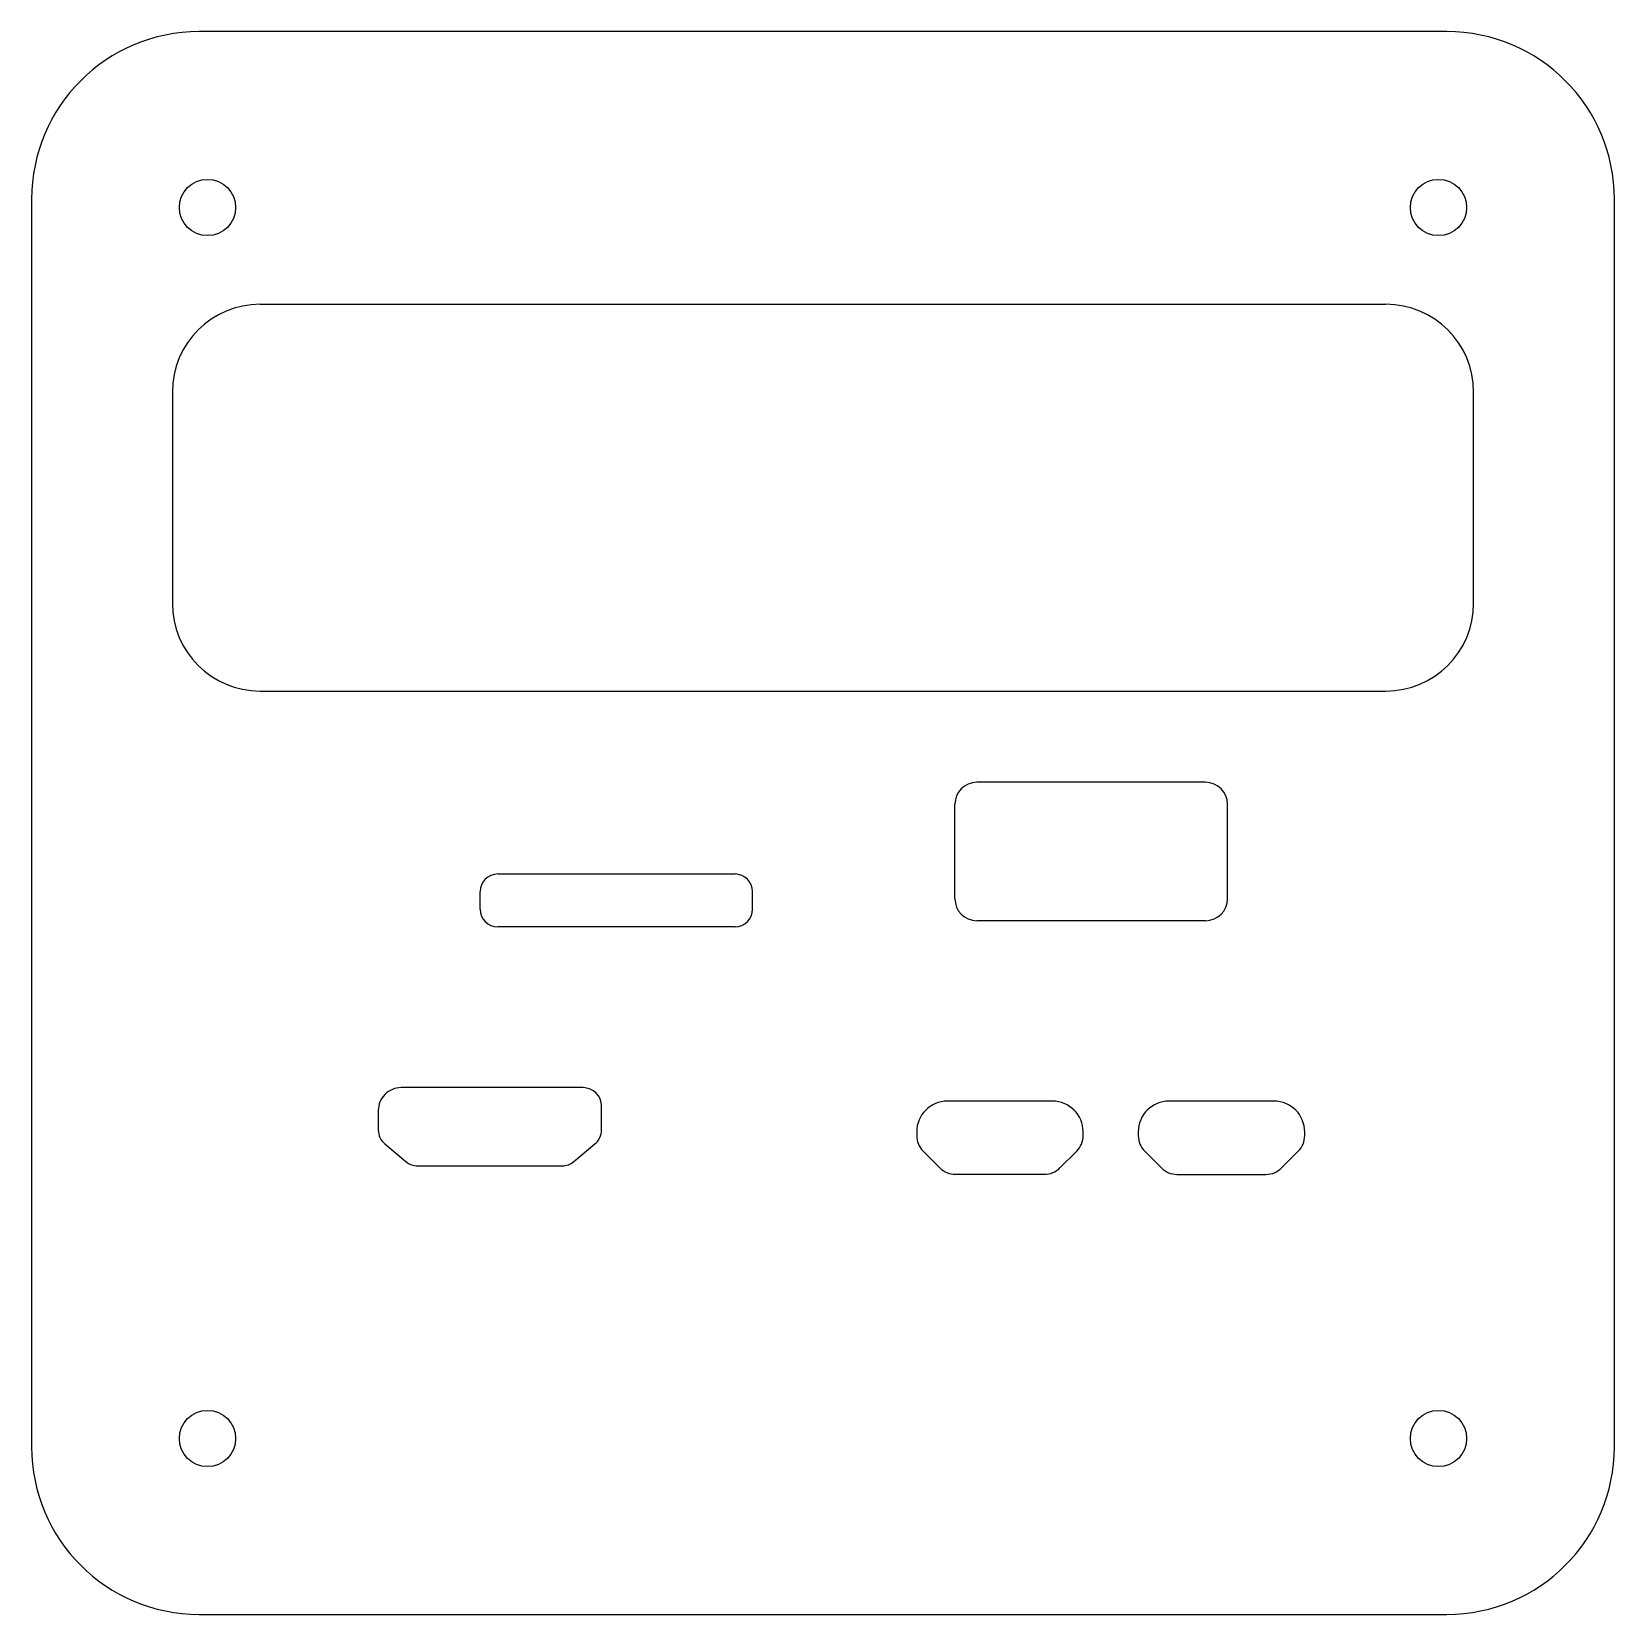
# Model space of a CAD drawing. Extents: x -45 to 45, y -45 to 45.
import ezdxf

# ---------------------------------------------------------------- set-up
doc = ezdxf.new("R2010")
doc.units = 0
doc.layers.add('VISIBLE', color=7, linetype='CONTINUOUS')

msp = doc.modelspace()

# ---------------------------------------------------------------- linework, layer by layer
at = {"layer": 'VISIBLE'}
for p, q in [((35.475, 45), (-35.475, 45)), ((-45, 35.475), (-45, -35.475)), ((45, -35.475), (45, 35.475)), ((-32, 29.5), (32, 29.5)), ((-37, 24.5), (-37, 12.5)), ((37, 12.5), (37, 24.5)), ((-32, 7.5), (32, 7.5)), ((21.75, 2.313), (8.75, 2.313)), ((7.5, -4.307), (7.5, 1.063)), ((23, -4.307), (23, 1.063)), ((-18.5, -2.9), (-5, -2.9)), ((-19.5, -4.9), (-19.5, -3.9)), ((-4, -4.9), (-4, -3.9)), ((-5, -5.9), (-18.5, -5.9)), ((21.75, -5.557), (8.75, -5.557)), ((-13.64, -15.05), (-23.99, -15.05)), ((-12.59, -17.447), (-12.59, -16.1)), ((13.042, -15.813), (7.077, -15.813)), ((25.642, -15.814), (19.677, -15.814)), ((-25.292, -16.351), (-25.291, -17.448)), ((5.327, -17.563), (5.327, -17.776)), ((14.792, -17.776), (14.792, -17.563)), ((17.927, -17.564), (17.927, -17.778)), ((27.392, -17.778), (27.392, -17.564)), ((-24.915, -18.252), (-23.717, -19.255)), ((-14.164, -19.255), (-12.966, -18.252)), ((6.645, -19.611), (5.693, -18.66)), ((14.426, -18.66), (13.475, -19.611)), ((19.245, -19.613), (18.293, -18.661)), ((27.026, -18.661), (26.075, -19.613)), ((-23.043, -19.5), (-14.838, -19.5)), ((7.529, -19.978), (12.591, -19.978)), ((20.129, -19.979), (25.191, -19.979)), ((-35.475, -45), (35.475, -45))]:
    msp.add_line(p, q, dxfattribs=at)
for centre in [(-35, 35), (35, 35), (-35, -35), (35, -35)]:
    msp.add_circle(centre, 1.6, dxfattribs=at)
for centre, radius, start, end in [((-35.475, 35.475), 9.525, 90, 180), ((35.475, 35.475), 9.525, 0, 90), ((-32, 24.5), 5, 90, 180), ((32, 24.5), 5, 0, 90), ((-32, 12.5), 5, 180, 270), ((32, 12.5), 5, 270, 0), ((8.75, 1.063), 1.25, 90, 180), ((21.75, 1.063), 1.25, 0, 90), ((-18.5, -3.9), 1, 90, 180), ((-5, -3.9), 1, 0, 90), ((8.75, -4.307), 1.25, 180, 270), ((21.75, -4.307), 1.25, 270, 0), ((-18.5, -4.9), 1, 180, 270), ((-5, -4.9), 1, 270, 0), ((-23.99, -16.35), 1.3, 90, 180.04695), ((-13.64, -16.1), 1.05, 0, 90), ((7.077, -17.563), 1.75, 90, 180), ((13.042, -17.563), 1.75, 0, 90), ((19.677, -17.564), 1.75, 90, 180), ((25.642, -17.564), 1.75, 0, 90), ((-24.241, -17.447), 1.05, 180.06268, 230.06362), ((-13.64, -17.447), 1.05, 309.93638, 0), ((6.577, -17.776), 1.25, 180, 225), ((13.542, -17.776), 1.25, 315, 0), ((19.177, -17.778), 1.25, 180, 225), ((26.142, -17.778), 1.25, 315, 0), ((-23.043, -18.45), 1.05, 230.06362, 270), ((-14.838, -18.45), 1.05, 270, 309.93638), ((7.529, -18.728), 1.25, 225, 270), ((12.591, -18.728), 1.25, 270, 315), ((20.129, -18.729), 1.25, 225, 270), ((25.191, -18.729), 1.25, 270, 315), ((-35.475, -35.475), 9.525, 180, 270), ((35.475, -35.475), 9.525, 270, 0)]:
    msp.add_arc(centre, radius, start, end, dxfattribs=at)

doc.saveas('drawing.dxf')
